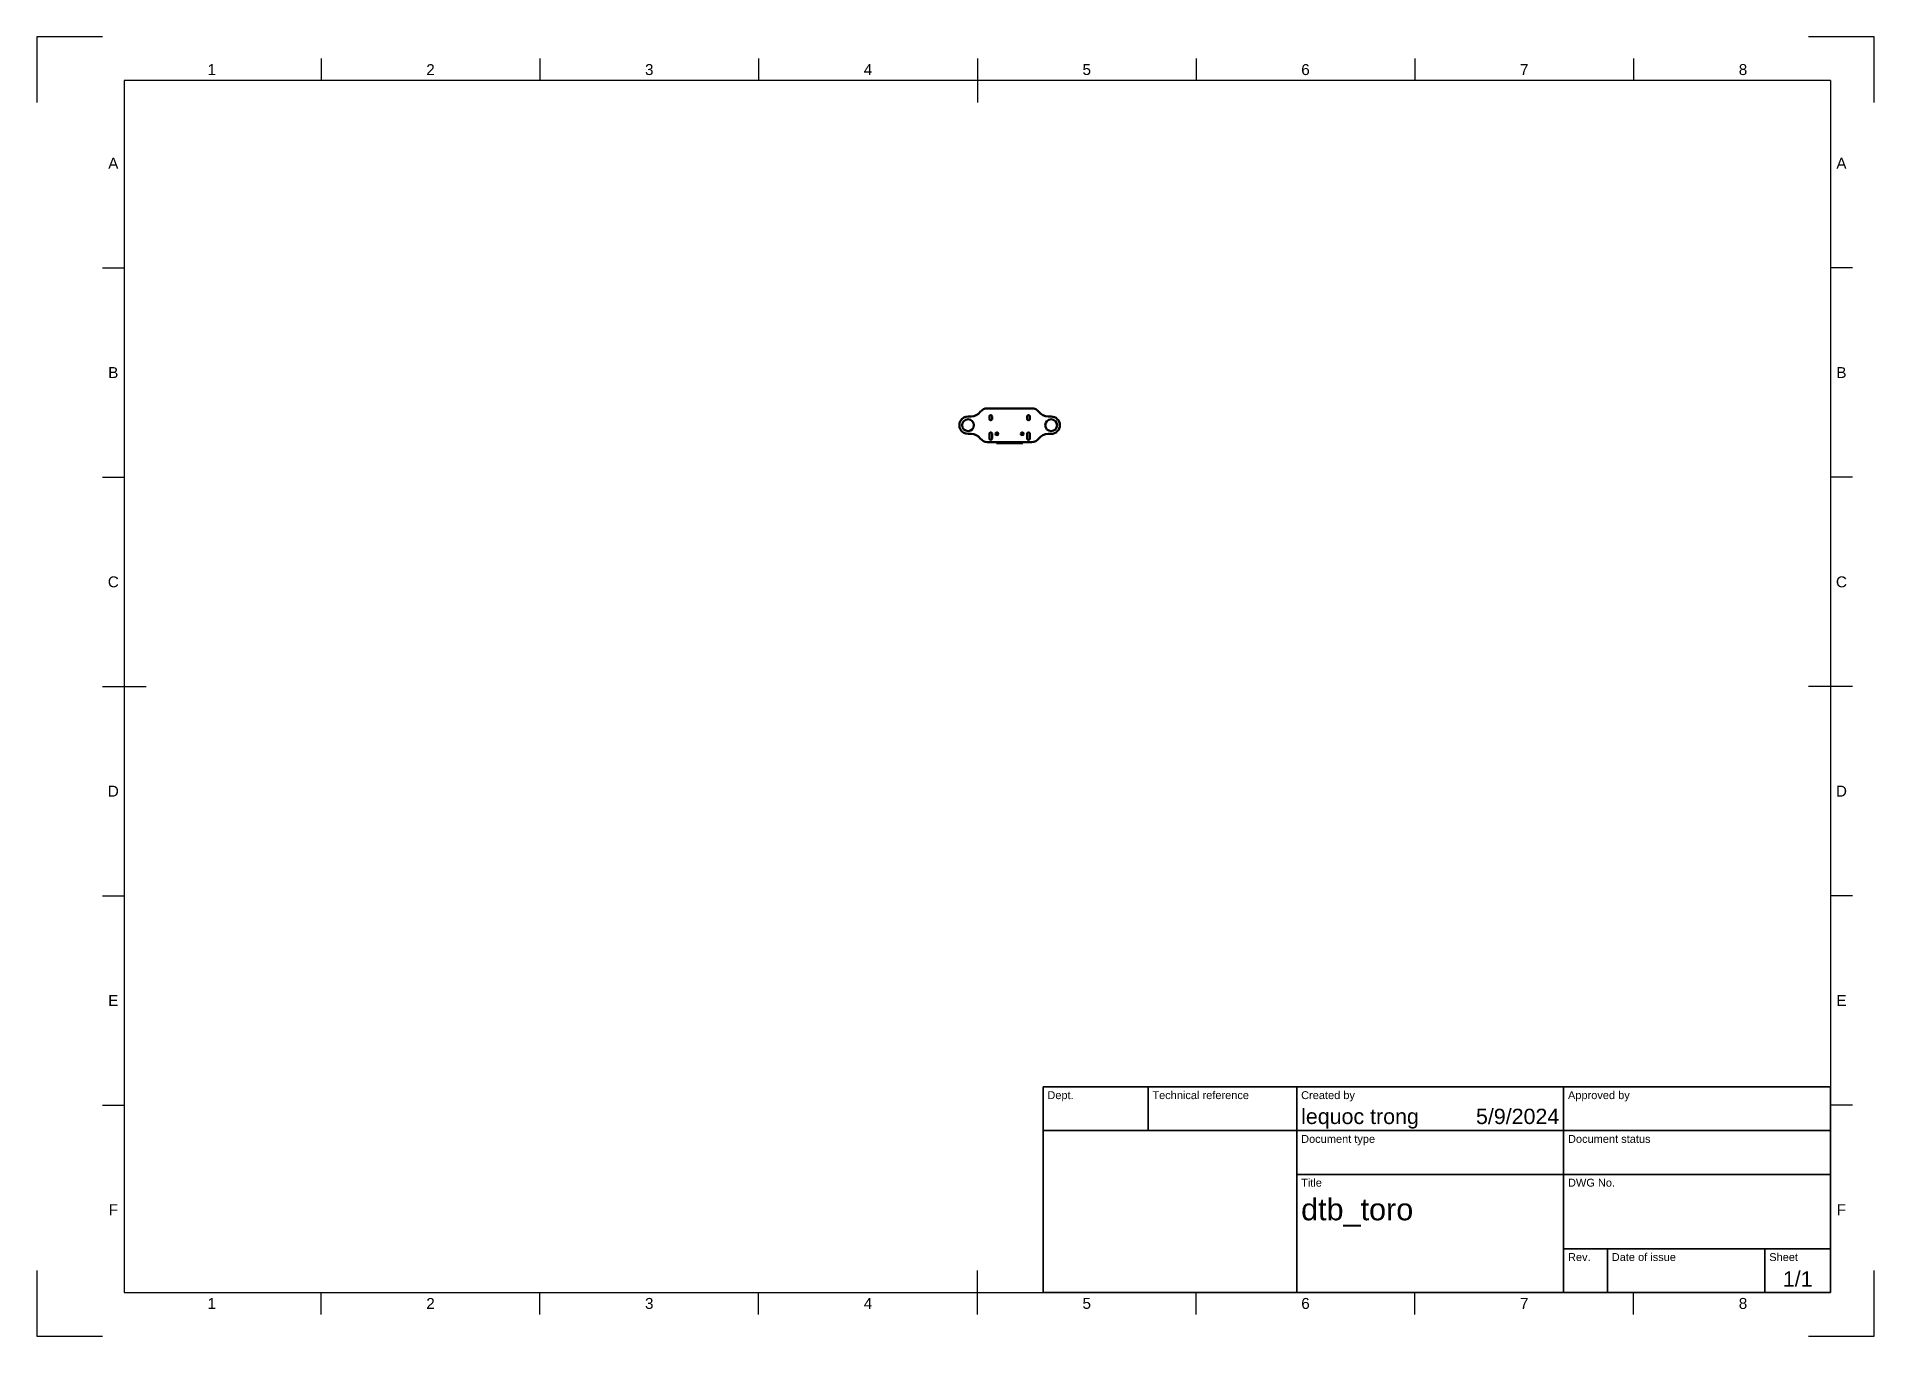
# Model space of a CAD drawing. Header units: millimetres. Extents: x 0 to 420, y 0 to 297.
import ezdxf
from ezdxf.enums import TextEntityAlignment as Align

# ---------------------------------------------------------------- set-up
doc = ezdxf.new("R2010")
doc.units = ezdxf.units.MM
doc.header["$LTSCALE"] = 0.75
for name, color, linetype, lineweight in [('BORDER', 7, 'Continuous', 25), ('TITLEBLOCK', 7, 'Continuous', 35), ('Visible', 7, 'Continuous', 50)]:
    doc.layers.add(name, color=color, linetype=linetype, lineweight=lineweight)
doc.styles.add('FusionTitle', font='arial.ttf')

# ---------------------------------------------------------------- blocks, each defined once
blk = doc.blocks.new('ISO_A3_SHEET')
at = {"layer": 'BORDER'}
for p, q in [((65, 292), (65, 287)), ((115, 292), (115, 287)), ((165, 292), (165, 287)), ((215, 292), (215, 282)), ((265, 292), (265, 287)), ((315, 292), (315, 287)), ((365, 292), (365, 287)), ((410, 287), (20, 287)), ((20, 287), (20, 10)), ((410, 287), (410, 10)), ((15, 244.16666), (20, 244.16666)), ((415, 244.16666), (410, 244.16666)), ((15, 196.33333), (20, 196.33333)), ((415, 196.33333), (410, 196.33333)), ((15, 148.5), (25, 148.5)), ((415, 148.5), (405, 148.5)), ((15, 100.66667), (20, 100.66667)), ((415, 100.66667), (410, 100.66667)), ((15, 52.83334), (20, 52.83334)), ((415, 52.83334), (410, 52.83334)), ((215, 5), (215, 15)), ((20, 10), (410, 10)), ((65, 5), (65, 10)), ((115, 5), (115, 10)), ((165, 5), (165, 10)), ((265, 5), (265, 10)), ((315, 5), (315, 10)), ((365, 5), (365, 10))]:
    blk.add_line(p, q, dxfattribs=at)
at = {"layer": 'Defpoints'}
for p, q in [((15, 297), (0, 297)), ((0, 297), (0, 282)), ((420, 297), (405, 297)), ((420, 282), (420, 297)), ((0, 15), (0, 0)), ((420, 0), (420, 15)), ((0, 0), (15, 0)), ((405, 0), (420, 0))]:
    blk.add_line(p, q, dxfattribs=at)
at = {"layer": 'BORDER', "style": 'FusionTitle'}
for s, p in [('1', (40, 289.5)), ('2', (90, 289.5)), ('3', (140, 289.5)), ('4', (190, 289.5)), ('5', (240, 289.5)), ('6', (290, 289.5)), ('7', (340, 289.5)), ('8', (390, 289.5)), ('A', (17.5, 268.08333)), ('A', (412.5, 268.08333)), ('B', (17.5, 220.25)), ('B', (412.5, 220.25)), ('C', (17.5, 172.41667)), ('C', (412.5, 172.41667)), ('D', (17.5, 124.58334)), ('D', (412.5, 124.58334)), ('E', (17.5, 76.75001)), ('E', (412.5, 76.75001)), ('F', (17.5, 28.91668)), ('F', (412.5, 28.91668)), ('1', (40, 7.5)), ('2', (90, 7.5)), ('3', (140, 7.5)), ('4', (190, 7.5)), ('5', (240, 7.5)), ('6', (290, 7.5)), ('7', (340, 7.5)), ('8', (390, 7.5))]:
    blk.add_text(s, height=2.5, dxfattribs=at).set_placement(p, align=Align.MIDDLE)
blk = doc.blocks.new('ISO_TITLEBLOCK')
at = {"layer": 'TITLEBLOCK'}
for p, q in [((0, 47), (-180, 47)), ((-180, 47), (-180, 0)), ((-156, 37), (-156, 47)), ((-122, 0), (-122, 47)), ((-61, 0), (-61, 47)), ((0, 0), (0, 47)), ((-180, 37), (0, 37)), ((-122, 27), (0, 27)), ((-61, 10), (0, 10)), ((-51, 0), (-51, 10)), ((-15, 0), (-15, 10)), ((-180, 0), (0, 0))]:
    blk.add_line(p, q, dxfattribs=at)
at = {"layer": 'TITLEBLOCK', "style": 'FusionTitle'}
for s, p in [('Dept.', (-179, 46)), ('Technical reference', (-155, 46)), ('Created by', (-121, 46)), ('Approved by', (-60, 46)), ('Document type', (-121, 36)), ('Document status', (-60, 36)), ('Title', (-121, 26)), ('DWG No.', (-60, 26)), ('Rev.', (-60, 9)), ('Date of issue', (-50, 9)), ('Sheet', (-14, 9))]:
    blk.add_text(s, height=1.8, dxfattribs=at).set_placement(p, align=Align.TOP_LEFT)
for tag, height, p in [('DEPT', 3.5, (-179, 42)), ('TECHNICAL_REFERENCE', 3.5, (-155, 42)), ('CREATED_BY', 3.5, (-121, 42)), ('APPROVED_BY', 3.5, (-60, 42)), ('DOCUMENT_TYPE', 3.5, (-121, 32)), ('DOCUMENT_STATUS', 3.5, (-60, 32)), ('TITLE_1', 5, (-121, 21.5)), ('TITLE_2', 5, (-121, 14)), ('TITLE_3', 5, (-121, 6.5)), ('DATE_OF_ISSUE', 3.5, (-50, 5))]:
    blk.add_attdef(tag, text='', height=height, dxfattribs=at).set_placement(p, align=Align.TOP_LEFT)
for tag, p in [('CREATED_DATE', (-62, 42)), ('APPROVED_DATE', (-0.99, 42))]:
    blk.add_attdef(tag, text='', height=3.5, dxfattribs=at).set_placement(p, align=Align.TOP_RIGHT)
for tag, height, p in [('DRAWING_NUMBER', 5, (-30.5, 19.75)), ('REV', 3.5, (-56, 4.85)), ('SHEET', 3.5, (-7.5, 4.85))]:
    blk.add_attdef(tag, text='', height=height, dxfattribs=at).set_placement(p, align=Align.TOP_CENTER)

msp = doc.modelspace()

# ---------------------------------------------------------------- linework, layer by layer
at = {"layer": 'Visible'}
for p, q in [((212.866015, 210.209854), (213.579, 210.209897)), ((217.26279, 212.073858), (227.469417, 212.073858)), ((217.745984, 210.223858), (217.745984, 209.623858)), ((218.345984, 209.623858), (218.345984, 210.223858)), ((226.385984, 210.223858), (226.385984, 209.623858)), ((226.985984, 209.623858), (226.985984, 210.223858)), ((231.153165, 210.209858), (231.865984, 210.209858)), ((213.578742, 206.237858), (212.865984, 206.237858)), ((217.745984, 206.293858), (217.745984, 205.193858)), ((218.345984, 205.193858), (218.345984, 206.293858)), ((219.355984, 205.971823), (219.355984, 206.575892)), ((225.355984, 206.58309), (225.355984, 205.964625)), ((226.385984, 206.293858), (226.385984, 205.193858)), ((226.985984, 205.193858), (226.985984, 206.293858)), ((231.866013, 206.237854), (231.153427, 206.237894)), ((227.469185, 204.373854), (217.26256, 204.373857)), ((219.355984, 204.373857), (219.355984, 204.126855)), ((219.655984, 204.126855), (219.355984, 204.126855)), ((219.655984, 204.126855), (219.655984, 204.373856)), ((219.655984, 204.126855), (219.855984, 204.126855)), ((219.855984, 204.126855), (219.855984, 204.373856)), ((224.855984, 204.126855), (219.855984, 204.126855)), ((224.855984, 204.126855), (224.855984, 204.373855)), ((225.055984, 204.126855), (224.855984, 204.126855)), ((225.055984, 204.126855), (225.055984, 204.373855)), ((225.055984, 204.126855), (225.355984, 204.126855)), ((225.355984, 204.373854), (225.355984, 204.126855))]:
    msp.add_line(p, q, dxfattribs=at)
at = {"layer": 'Visible', "extrusion": (0, 0, -1)}
for centre, radius in [((-212.865984, 208.223856), 1.35), ((-219.475984, 206.273858), 0.325), ((-225.255984, 206.273858), 0.325), ((-231.865984, 208.223856), 1.35)]:
    msp.add_circle(centre, radius, dxfattribs=at)
at = {"layer": 'Visible'}
for centre, radius, start, end in [((212.865984, 208.223856), 1.985998, 89.99912, 270), ((231.865984, 208.223856), 1.986002, 270.000824, 90)]:
    msp.add_arc(centre, radius, start, end, dxfattribs=at)
at = {"layer": 'Visible', "extrusion": (0, 0, -1)}
for centre, radius, start, end in [((-213.578842, 212.795947), 2.58605, 216.324073, 269.996503), ((-217.26279, 210.087435), 1.986423, 36.324073, 90), ((-218.045984, 210.223858), 0.3, 0, 180), ((-226.685984, 210.223858), 0.3, 0, 180), ((-227.469417, 210.087858), 1.986, 90, 143.679409), ((-231.153165, 212.795878), 2.58602, 270, 323.679409), ((-213.578742, 203.651697), 2.586161, 90, 143.678524), ((-218.045984, 209.623858), 0.3, 180, 0), ((-218.045984, 206.293858), 0.3, 0, 180), ((-226.685984, 209.623858), 0.3, 180, 0), ((-226.685984, 206.293858), 0.3, 0, 180), ((-231.153279, 203.651654), 2.58624, 36.323919, 90.003274), ((-217.262561, 206.359857), 1.986, 270.00002, 323.678524), ((-218.045984, 205.193858), 0.3, 180, 0), ((-226.685984, 205.193858), 0.3, 180, 0), ((-227.469186, 206.360258), 1.986404, 216.323919, 270.00002)]:
    msp.add_arc(centre, radius, start, end, dxfattribs=at)

# ---------------------------------------------------------------- block references
at = {"layer": 'BORDER'}
msp.add_blockref('ISO_A3_SHEET', (0, 0), dxfattribs=at)
at = {"layer": 'TITLEBLOCK'}
msp.add_blockref('ISO_TITLEBLOCK', (410, 10), dxfattribs=at).add_auto_attribs({'CREATED_DATE': '5/9/2024', 'SHEET': '1/1', 'TITLE_1': 'dtb_toro', 'CREATED_BY': 'lequoc trong'})

doc.saveas('drawing.dxf')
